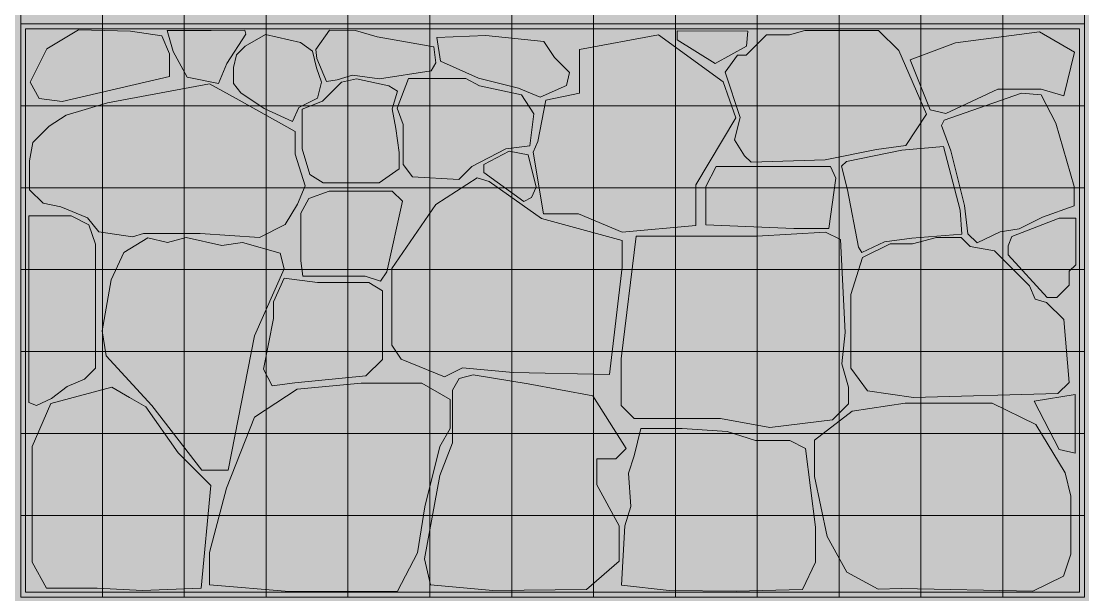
# Model space of a CAD drawing. Header units: centimetres. Extents: x -4381 to 5639, y -3920 to 4826.
# Drawn here: x 187.767 to 189.144, y 3.93 to 4.673 of the extents above; entities that cross this region are included whole.
import ezdxf
from ezdxf.xclip import XClip

# ---------------------------------------------------------------- set-up
doc = ezdxf.new("R2010")
doc.units = ezdxf.units.CM
doc.header["$MEASUREMENT"] = 0
doc.header["$XCLIPFRAME"] = 0
doc.set_wipeout_variables(frame=1)
doc.linetypes.add('Wipeout_Contour', pattern=[100, 0, -100])
for name, color, linetype, lineweight, true_color in [('cad-block.com_Pen_No__62', 7, 'Continuous', 5, 0xaaaaaa), ('hatch stone_Pen_No__254', 7, 'Continuous', 13, 0xe8e8e8), ('Mur de clôture_Pen_No__178', 7, 'Continuous', 5, 0xbda888)]:
    doc.layers.add(name, color=color, linetype=linetype, lineweight=lineweight, true_color=true_color)
doc.layers.add('Drawing & Figure', color=7, linetype='Continuous')
doc.layers.add('Mur de clôture', color=7, linetype='Continuous')
doc.layers.add('net_Pen_No__1', color=7, linetype='Continuous', lineweight=5)

# ---------------------------------------------------------------- blocks, each defined once
blk = doc.blocks.new('Drawing_15_15', base_point=(-267.6734, 10.6179))
at = {"layer": 'hatch stone_Pen_No__254', "linetype": 'Continuous', "ltscale": 10}
for points in [[(187.9592, 4.6019), (187.9592, 4.6314), (187.9495, 4.6545), (187.9088, 4.6607), (187.8412, 4.6621), (187.8002, 4.6375), (187.7785, 4.5944), (187.7902, 4.5734), (187.8201, 4.5693)], [(187.9823, 4.6011), (188.0231, 4.5929), (188.0338, 4.6186), (188.0585, 4.6567), (188.057, 4.6617), (188.0135, 4.6615), (187.9562, 4.6613), (187.964, 4.6343)], [(188.0837, 4.6564), (188.0577, 4.6413), (188.0461, 4.6297), (188.0425, 4.6136), (188.0425, 4.5929), (188.0517, 4.5808), (188.082, 4.5605), (188.1191, 4.5436), (188.1272, 4.5618), (188.1514, 4.5737), (188.1566, 4.5943), (188.1502, 4.6131), (188.1448, 4.6348), (188.1295, 4.6459)], [(188.1506, 4.625), (188.1632, 4.5955), (188.1768, 4.5976), (188.1966, 4.6034), (188.2316, 4.5986), (188.299, 4.6092), (188.3049, 4.6196), (188.3021, 4.6402), (188.2289, 4.6533), (188.2008, 4.6615), (188.1671, 4.6617), (188.149, 4.637)], [(188.3062, 4.6525), (188.3109, 4.6215), (188.3601, 4.5997), (188.4119, 4.5868), (188.4402, 4.575), (188.4745, 4.5901), (188.4781, 4.6071), (188.4587, 4.6264), (188.4449, 4.6474), (188.3695, 4.655)], [(188.4447, 4.4237), (188.49, 4.4237), (188.5464, 4.4002), (188.6423, 4.4085), (188.6423, 4.4615), (188.6939, 4.5481), (188.6774, 4.5948), (188.5937, 4.6559), (188.4912, 4.6368), (188.4913, 4.5803), (188.4476, 4.5711), (188.437, 4.5175), (188.4309, 4.5036)], [(188.6177, 4.6612), (188.6179, 4.6494), (188.6671, 4.6187), (188.7079, 4.6412), (188.7096, 4.6608)], [(188.7137, 4.4906), (188.8099, 4.4939), (188.8764, 4.5072), (188.9147, 4.5125), (188.9412, 4.5528), (188.9053, 4.6354), (188.8792, 4.6616), (188.7833, 4.6616), (188.7638, 4.6558), (188.7339, 4.6558), (188.7076, 4.6295), (188.6963, 4.6295), (188.6801, 4.6073), (188.6996, 4.5488), (188.6924, 4.5198), (188.7053, 4.499)], [(188.9662, 4.5537), (189.0338, 4.5855), (189.09, 4.5855), (189.1196, 4.5766), (189.1333, 4.6334), (189.0881, 4.6598), (188.9789, 4.6456), (188.92, 4.6234), (188.946, 4.5587)], [(187.7779, 4.4923), (187.7779, 4.4549), (187.7953, 4.4375), (187.8185, 4.4327), (187.8532, 4.4186), (187.8679, 4.4004), (187.9114, 4.394), (187.9258, 4.3983), (187.9992, 4.3983), (188.0763, 4.3929), (188.1094, 4.4099), (188.1256, 4.4365), (188.1355, 4.46), (188.1224, 4.5013), (188.1224, 4.5306), (188.0112, 4.5923), (187.879, 4.5678), (187.8252, 4.5516), (187.8031, 4.5373), (187.7821, 4.5164)], [(188.1315, 4.5596), (188.1315, 4.5081), (188.1412, 4.4749), (188.1588, 4.464), (188.2312, 4.464), (188.2572, 4.4822), (188.2572, 4.5031), (188.2529, 4.5344), (188.2481, 4.5597), (188.2553, 4.583), (188.2437, 4.5898), (188.2018, 4.5987), (188.1825, 4.5944), (188.158, 4.57)], [(188.2549, 4.5609), (188.2623, 4.5394), (188.2623, 4.4879), (188.2745, 4.4717), (188.3348, 4.4682), (188.3516, 4.485), (188.3957, 4.5079), (188.4266, 4.5121), (188.4319, 4.5534), (188.4159, 4.5782), (188.3614, 4.5897), (188.3436, 4.5992), (188.2692, 4.5992)], [(188.995, 4.3977), (189.0071, 4.3862), (189.0367, 4.4005), (189.0617, 4.4043), (189.092, 4.4194), (189.1329, 4.434), (189.1329, 4.4593), (189.1089, 4.5412), (189.0901, 4.5779), (189.0645, 4.5804), (188.9642, 4.5454), (188.961, 4.5382), (188.9728, 4.5055), (188.9908, 4.4344)], [(188.367, 4.4773), (188.4192, 4.4397), (188.4288, 4.4448), (188.435, 4.4585), (188.4247, 4.5003), (188.4, 4.5051), (188.367, 4.4876)], [(188.8533, 4.3805), (188.8575, 4.3737), (188.8868, 4.3873), (188.9223, 4.3923), (188.987, 4.3974), (188.9852, 4.4287), (188.9634, 4.5109), (188.9092, 4.5061), (188.8374, 4.4916), (188.8312, 4.4854), (188.839, 4.4551)], [(188.6549, 4.4097), (188.7692, 4.4048), (188.8147, 4.4048), (188.8236, 4.4701), (188.8168, 4.4851), (188.6684, 4.4851), (188.6549, 4.4592)], [(188.4053, 4.2181), (188.5302, 4.2157), (188.5466, 4.3548), (188.5466, 4.389), (188.4418, 4.4178), (188.3739, 4.4657), (188.3584, 4.4703), (188.3048, 4.4359), (188.2479, 4.3528), (188.2479, 4.2534), (188.26, 4.2355), (188.3159, 4.2123), (188.3394, 4.2241)], [(188.1322, 4.3431), (188.2131, 4.3431), (188.2331, 4.3367), (188.2412, 4.3487), (188.2616, 4.4401), (188.2484, 4.4533), (188.1663, 4.4533), (188.14, 4.4437), (188.1297, 4.4245), (188.1297, 4.3627)], [(187.7767, 4.1791), (187.787, 4.1754), (187.8063, 4.1843), (187.8267, 4.1998), (187.849, 4.2093), (187.8634, 4.2237), (187.8634, 4.3843), (187.8548, 4.4096), (187.8317, 4.4212), (187.7767, 4.4212)], [(189.0474, 4.3705), (189.0979, 4.3154), (189.1106, 4.3154), (189.1264, 4.3312), (189.1264, 4.3494), (189.1349, 4.3578), (189.1349, 4.4181), (189.1134, 4.4181), (189.0521, 4.3943), (189.0474, 4.3824)], [(187.8774, 4.2397), (187.9364, 4.1755), (188.0014, 4.0916), (188.0353, 4.0916), (188.0697, 4.2656), (188.108, 4.3525), (188.103, 4.3726), (188.0542, 4.3868), (188.0272, 4.3828), (187.9811, 4.393), (187.9567, 4.3866), (187.9312, 4.3925), (187.9002, 4.3736), (187.8838, 4.3382), (187.8722, 4.2722)], [(188.5451, 4.1753), (188.5622, 4.1585), (188.6739, 4.1585), (188.7381, 4.1467), (188.8192, 4.1567), (188.8401, 4.1776), (188.8401, 4.1989), (188.8316, 4.2294), (188.836, 4.2699), (188.8297, 4.3906), (188.8105, 4.4001), (188.7212, 4.3948), (188.5648, 4.3948), (188.5451, 4.2359)], [(188.9243, 4.1856), (189.1115, 4.1907), (189.1262, 4.2053), (189.1195, 4.2866), (189.0971, 4.309), (189.0825, 4.313), (189.0748, 4.3303), (189.0295, 4.3756), (188.9981, 4.3813), (188.9862, 4.3932), (188.9545, 4.3932), (188.9231, 4.3851), (188.8941, 4.3851), (188.8584, 4.3672), (188.8432, 4.319), (188.8432, 4.2235), (188.8646, 4.1942)], [(188.0925, 4.2008), (188.1221, 4.2048), (188.2142, 4.2137), (188.2356, 4.2351), (188.2356, 4.3239), (188.2179, 4.3349), (188.1512, 4.3349), (188.1079, 4.3405), (188.0943, 4.3095), (188.0943, 4.288), (188.0811, 4.2222)], [(188.2903, 3.9767), (188.2981, 3.9428), (188.3788, 3.9355), (188.5003, 3.9367), (188.5425, 3.9737), (188.5425, 4.0192), (188.5137, 4.0726), (188.5137, 4.1062), (188.5385, 4.1062), (188.5519, 4.1196), (188.5087, 4.1878), (188.4245, 4.2035), (188.3534, 4.2152), (188.3353, 4.2101), (188.3264, 4.1954), (188.3264, 4.1271), (188.3101, 4.0846)], [(188.0114, 3.9429), (188.1144, 3.9341), (188.2553, 3.9347), (188.2809, 3.9842), (188.2905, 4.044), (188.31, 4.1221), (188.3235, 4.1456), (188.3235, 4.183), (188.2869, 4.2041), (188.2078, 4.2041), (188.1249, 4.1966), (188.0698, 4.1603), (188.0333, 4.0683), (188.0114, 3.9848)], [(187.7814, 4.1222), (187.7814, 3.9724), (187.8, 3.9387), (187.8657, 3.9387), (187.9245, 3.9356), (188.0004, 3.9385), (188.013, 4.0714), (187.9706, 4.1138), (187.9285, 4.1735), (187.8846, 4.1992), (187.8053, 4.1781)], [(189.0809, 4.181), (189.1134, 4.1183), (189.134, 4.1135), (189.134, 4.1897)], [(189.0792, 3.9345), (189.119, 3.954), (189.1287, 3.9825), (189.1287, 4.0579), (189.1211, 4.0882), (189.0833, 4.1506), (189.0265, 4.1783), (188.9138, 4.1783), (188.8449, 4.168), (188.7959, 4.1303), (188.7959, 4.0831), (188.8125, 4.0054), (188.8382, 3.9592), (188.8787, 3.9373), (188.9083, 3.9379)], [(188.5457, 3.9424), (188.6075, 3.9354), (188.6945, 3.9344), (188.7804, 3.9366), (188.7972, 3.9723), (188.7972, 4.0174), (188.7843, 4.1196), (188.764, 4.1298), (188.7196, 4.1298), (188.6826, 4.1414), (188.6246, 4.1457), (188.5709, 4.1457), (188.562, 4.1102), (188.5549, 4.0874), (188.5577, 4.0445), (188.5498, 4.0191)]]:
    blk.add_hatch(color=256, dxfattribs=at).paths.add_polyline_path(points)
at = {"color": 254, "linetype": 'Wipeout_Contour', "lineweight": 0, "ltscale": 1671.77046}
blk.add_wipeout([(179.4853, 5.4131), (179.4853, 3.1827), (181.1878, 3.0031), (181.4619, 2.9897), (187.4252, 2.5376), (187.8062, 2.5014), (191.5693, 2.1494), (191.6061, 2.1461), (191.6061, 5.4131)], dxfattribs=at).dxf.layer = 'Mur de clôture'
at = {"layer": 'Mur de clôture_Pen_No__178', "linetype": 'Continuous', "ltscale": 10}
blk.add_hatch(color=256, dxfattribs=at).paths.add_polyline_path([(179.4853, 5.4131), (179.4853, 3.1827), (181.1878, 3.0031), (181.4619, 2.9897), (187.4252, 2.5376), (187.8062, 2.5014), (191.5693, 2.1494), (191.6061, 2.1461), (191.6061, 5.4131)])
at = {"layer": 'cad-block.com_Pen_No__62', "linetype": 'Continuous', "ltscale": 10, "flags": 128}
for points in [[(187.9592, 4.6019), (187.9592, 4.6314), (187.9495, 4.6545), (187.9088, 4.6607), (187.8412, 4.6621), (187.8002, 4.6375), (187.7785, 4.5944), (187.7902, 4.5734), (187.8201, 4.5693), (187.9592, 4.6019)], [(187.9823, 4.6011), (187.964, 4.6343), (187.9562, 4.6613), (188.0135, 4.6615), (188.057, 4.6617), (188.0585, 4.6567), (188.0338, 4.6186), (188.0231, 4.5929), (187.9823, 4.6011)], [(188.0837, 4.6564), (188.1295, 4.6459), (188.1448, 4.6348), (188.1502, 4.6131), (188.1566, 4.5943), (188.1514, 4.5737), (188.1272, 4.5618), (188.1191, 4.5436), (188.082, 4.5605), (188.0517, 4.5808), (188.0425, 4.5929), (188.0425, 4.6136), (188.0461, 4.6297), (188.0577, 4.6413), (188.0837, 4.6564)], [(188.1506, 4.625), (188.1632, 4.5955), (188.1768, 4.5976), (188.1966, 4.6034), (188.2316, 4.5986), (188.299, 4.6092), (188.3049, 4.6196), (188.3021, 4.6402), (188.2289, 4.6533), (188.2008, 4.6615), (188.1671, 4.6617), (188.149, 4.637), (188.1506, 4.625)], [(188.3062, 4.6525), (188.3109, 4.6215), (188.3601, 4.5997), (188.4119, 4.5868), (188.4402, 4.575), (188.4745, 4.5901), (188.4781, 4.6071), (188.4587, 4.6264), (188.4449, 4.6474), (188.3695, 4.655), (188.3062, 4.6525)], [(188.4447, 4.4237), (188.49, 4.4237), (188.5464, 4.4002), (188.6423, 4.4085), (188.6423, 4.4615), (188.6939, 4.5481), (188.6774, 4.5948), (188.5937, 4.6559), (188.4912, 4.6368), (188.4913, 4.5803), (188.4476, 4.5711), (188.437, 4.5175), (188.4309, 4.5036), (188.4447, 4.4237)], [(188.6177, 4.6612), (188.6179, 4.6494), (188.6671, 4.6187), (188.7079, 4.6412), (188.7096, 4.6608), (188.6177, 4.6612)], [(188.7137, 4.4906), (188.7053, 4.499), (188.6924, 4.5198), (188.6996, 4.5488), (188.6801, 4.6073), (188.6963, 4.6295), (188.7076, 4.6295), (188.7339, 4.6558), (188.7638, 4.6558), (188.7833, 4.6616), (188.8792, 4.6616), (188.9053, 4.6354), (188.9412, 4.5528), (188.9147, 4.5125), (188.8764, 4.5072), (188.8099, 4.4939), (188.7137, 4.4906)], [(188.9662, 4.5537), (188.946, 4.5587), (188.92, 4.6234), (188.9789, 4.6456), (189.0881, 4.6598), (189.1333, 4.6334), (189.1196, 4.5766), (189.09, 4.5855), (189.0338, 4.5855), (188.9662, 4.5537)], [(188.0763, 4.3929), (188.1094, 4.4099), (188.1256, 4.4365), (188.1355, 4.46), (188.1224, 4.5013), (188.1224, 4.5306), (188.0458, 4.5731), (188.0112, 4.5923), (187.879, 4.5678), (187.8252, 4.5516), (187.8031, 4.5373), (187.7821, 4.5164), (187.7779, 4.4923), (187.7779, 4.4549), (187.7953, 4.4375), (187.8185, 4.4327), (187.8532, 4.4186), (187.8679, 4.4004), (187.9114, 4.394), (187.9258, 4.3983), (187.9992, 4.3983), (188.0763, 4.3929)], [(188.1315, 4.5596), (188.1315, 4.5081), (188.1412, 4.4749), (188.1588, 4.464), (188.2312, 4.464), (188.2572, 4.4822), (188.2572, 4.5031), (188.2529, 4.5344), (188.2481, 4.5597), (188.2553, 4.583), (188.2437, 4.5898), (188.2018, 4.5987), (188.1825, 4.5944), (188.158, 4.57), (188.1315, 4.5596)], [(188.2623, 4.4879), (188.2623, 4.5108), (188.2623, 4.5394), (188.2549, 4.5609), (188.2692, 4.5992), (188.3436, 4.5992), (188.3614, 4.5897), (188.4159, 4.5782), (188.4319, 4.5534), (188.4266, 4.5121), (188.3957, 4.5079), (188.3516, 4.485), (188.3348, 4.4682), (188.2745, 4.4717), (188.2623, 4.4879)], [(188.995, 4.3977), (188.9908, 4.4344), (188.9728, 4.5055), (188.961, 4.5382), (188.9642, 4.5454), (189.0645, 4.5804), (189.0901, 4.5779), (189.1089, 4.5412), (189.1329, 4.4593), (189.1329, 4.434), (189.092, 4.4194), (189.0617, 4.4043), (189.0367, 4.4005), (189.0071, 4.3862), (188.995, 4.3977)], [(188.367, 4.4773), (188.367, 4.4876), (188.4, 4.5051), (188.4247, 4.5003), (188.435, 4.4585), (188.4288, 4.4448), (188.4192, 4.4397), (188.367, 4.4773)], [(188.8533, 4.3805), (188.839, 4.4551), (188.8312, 4.4854), (188.8374, 4.4916), (188.9092, 4.5061), (188.9634, 4.5109), (188.9852, 4.4287), (188.987, 4.3974), (188.9223, 4.3923), (188.8868, 4.3873), (188.8575, 4.3737), (188.8533, 4.3805)], [(188.6549, 4.4097), (188.6549, 4.4592), (188.6684, 4.4851), (188.8168, 4.4851), (188.8236, 4.4701), (188.8147, 4.4048), (188.7692, 4.4048), (188.6549, 4.4097)], [(188.4053, 4.2181), (188.3394, 4.2241), (188.3159, 4.2123), (188.26, 4.2355), (188.2479, 4.2534), (188.2479, 4.3528), (188.3048, 4.4359), (188.3584, 4.4703), (188.3739, 4.4657), (188.4418, 4.4178), (188.5466, 4.389), (188.5466, 4.3548), (188.5302, 4.2157), (188.4053, 4.2181)], [(188.1322, 4.3431), (188.2131, 4.3431), (188.2331, 4.3367), (188.2412, 4.3487), (188.2616, 4.4401), (188.2484, 4.4533), (188.1663, 4.4533), (188.14, 4.4437), (188.1297, 4.4245), (188.1297, 4.3627), (188.1322, 4.3431)], [(187.7767, 4.1791), (187.7767, 4.4212), (187.8244, 4.4212), (187.8317, 4.4212), (187.8548, 4.4096), (187.8634, 4.3843), (187.8634, 4.2237), (187.849, 4.2093), (187.8267, 4.1998), (187.8063, 4.1843), (187.787, 4.1754), (187.7767, 4.1791)], [(189.0474, 4.3705), (189.0474, 4.3824), (189.0521, 4.3943), (189.1134, 4.4181), (189.1349, 4.4181), (189.1349, 4.3841), (189.1349, 4.3578), (189.1264, 4.3494), (189.1264, 4.3312), (189.1106, 4.3154), (189.0979, 4.3154), (189.0474, 4.3705)], [(187.8774, 4.2397), (187.8722, 4.2722), (187.8838, 4.3382), (187.9002, 4.3736), (187.9312, 4.3925), (187.9567, 4.3866), (187.9811, 4.393), (188.0272, 4.3828), (188.0542, 4.3868), (188.103, 4.3726), (188.108, 4.3525), (188.0697, 4.2656), (188.0353, 4.0916), (188.0014, 4.0916), (187.9364, 4.1755), (187.8774, 4.2397)], [(188.5451, 4.1753), (188.5451, 4.2359), (188.5648, 4.3948), (188.5963, 4.3948), (188.7212, 4.3948), (188.8105, 4.4001), (188.8297, 4.3906), (188.836, 4.2699), (188.8316, 4.2294), (188.8401, 4.1989), (188.8401, 4.1776), (188.8192, 4.1567), (188.7381, 4.1467), (188.6739, 4.1585), (188.5622, 4.1585), (188.5451, 4.1753)], [(188.9243, 4.1856), (188.8646, 4.1942), (188.8432, 4.2235), (188.8432, 4.319), (188.8584, 4.3672), (188.8941, 4.3851), (188.9231, 4.3851), (188.9545, 4.3932), (188.9862, 4.3932), (188.9981, 4.3813), (189.0295, 4.3756), (189.0748, 4.3303), (189.0825, 4.313), (189.0971, 4.309), (189.1195, 4.2866), (189.1262, 4.2053), (189.1115, 4.1907), (188.9243, 4.1856)], [(188.0925, 4.2008), (188.0811, 4.2222), (188.0943, 4.288), (188.0943, 4.3095), (188.1079, 4.3405), (188.1512, 4.3349), (188.2179, 4.3349), (188.2356, 4.3239), (188.2356, 4.2351), (188.2142, 4.2137), (188.1221, 4.2048), (188.0925, 4.2008)], [(188.2903, 3.9767), (188.2981, 3.9428), (188.3788, 3.9355), (188.5003, 3.9367), (188.5425, 3.9737), (188.5425, 4.0192), (188.5137, 4.0726), (188.5137, 4.1062), (188.5385, 4.1062), (188.5519, 4.1196), (188.5087, 4.1878), (188.4245, 4.2035), (188.3534, 4.2152), (188.3353, 4.2101), (188.3264, 4.1954), (188.3264, 4.1593), (188.3264, 4.1271), (188.3101, 4.0846), (188.2903, 3.9767)], [(188.0114, 3.9429), (188.0114, 3.9848), (188.0333, 4.0683), (188.0698, 4.1603), (188.1249, 4.1966), (188.2078, 4.2041), (188.2869, 4.2041), (188.3235, 4.183), (188.3235, 4.1456), (188.31, 4.1221), (188.2905, 4.044), (188.2809, 3.9842), (188.2553, 3.9347), (188.1144, 3.9341), (188.0114, 3.9429)], [(187.8, 3.9387), (187.8657, 3.9387), (187.9245, 3.9356), (188.0004, 3.9385), (188.013, 4.0714), (187.9706, 4.1138), (187.9285, 4.1735), (187.9076, 4.1857), (187.8846, 4.1992), (187.8053, 4.1781), (187.7814, 4.1222), (187.7814, 3.9724), (187.8, 3.9387)], [(189.0809, 4.181), (189.1134, 4.1183), (189.134, 4.1135), (189.134, 4.1897), (189.0809, 4.181)], [(189.0792, 3.9345), (188.9083, 3.9379), (188.8787, 3.9373), (188.8382, 3.9592), (188.8125, 4.0054), (188.7959, 4.0831), (188.7959, 4.1303), (188.8449, 4.168), (188.9138, 4.1783), (189.0265, 4.1783), (189.0833, 4.1506), (189.1211, 4.0882), (189.1287, 4.0579), (189.1287, 3.9825), (189.119, 3.954), (189.0792, 3.9345)], [(188.5457, 3.9424), (188.5498, 4.0191), (188.5577, 4.0445), (188.5549, 4.0874), (188.562, 4.1102), (188.5709, 4.1457), (188.6246, 4.1457), (188.6826, 4.1414), (188.7196, 4.1298), (188.764, 4.1298), (188.7843, 4.1196), (188.7972, 4.0174), (188.7972, 3.9723), (188.7804, 3.9366), (188.6945, 3.9344), (188.6075, 3.9354), (188.5457, 3.9424)]]:
    blk.add_lwpolyline(points, close=True, dxfattribs=at)
at = {"layer": 'net_Pen_No__1', "linetype": 'Continuous', "ltscale": 10, "flags": 128}
for points in [[(187.7663, 5.4131), (187.7663, 4.6699), (189.1464, 4.6699), (189.1464, 5.4131), (187.7663, 5.4131)], [(187.7663, 4.6699), (187.7663, 3.9267), (189.1464, 3.9267), (189.1464, 4.6699), (187.7663, 4.6699)], [(187.7726, 4.6635), (187.7726, 3.9331), (189.14, 3.9331), (189.14, 4.6635), (187.7726, 4.6635)]]:
    blk.add_lwpolyline(points, close=True, dxfattribs=at)
for points in [[(187.8724, 5.4131), (187.8724, 4.6699)], [(187.9786, 5.4131), (187.9786, 4.6699)], [(188.0848, 5.4131), (188.0848, 4.6699)], [(188.1909, 5.4131), (188.1909, 4.6699)], [(188.2971, 5.4131), (188.2971, 4.6699)], [(188.4033, 5.4131), (188.4033, 4.6699)], [(188.5094, 5.4131), (188.5094, 4.6699)], [(188.6156, 5.4131), (188.6156, 4.6699)], [(188.7217, 5.4131), (188.7217, 4.6699)], [(188.8279, 5.4131), (188.8279, 4.6699)], [(188.9341, 5.4131), (188.9341, 4.6699)], [(189.0402, 5.4131), (189.0402, 4.6699)], [(187.8724, 4.6699), (187.8724, 3.9267)], [(187.9786, 4.6699), (187.9786, 3.9267)], [(188.0848, 4.6699), (188.0848, 3.9267)], [(188.1909, 4.6699), (188.1909, 3.9267)], [(188.2971, 4.6699), (188.2971, 3.9267)], [(188.4033, 4.6699), (188.4033, 3.9267)], [(188.5094, 4.6699), (188.5094, 3.9267)], [(188.6156, 4.6699), (188.6156, 3.9267)], [(188.7217, 4.6699), (188.7217, 3.9267)], [(188.8279, 4.6699), (188.8279, 3.9267)], [(188.9341, 4.6699), (188.9341, 3.9267)], [(189.0402, 4.6699), (189.0402, 3.9267)], [(187.7663, 4.5637), (189.1464, 4.5637)], [(187.7663, 4.4576), (189.1464, 4.4576)], [(187.7663, 4.3514), (189.1464, 4.3514)], [(187.7663, 4.2452), (189.1464, 4.2452)], [(187.7663, 4.1391), (189.1464, 4.1391)], [(187.7663, 4.0329), (189.1464, 4.0329)]]:
    blk.add_lwpolyline(points, dxfattribs=at)

msp = doc.modelspace()

# ---------------------------------------------------------------- block references
at = {"layer": 'Drawing & Figure', "color": 151, "linetype": 'Continuous', "lineweight": 5, "ltscale": 10, "true_color": 0x80c2ff}
ref = msp.add_blockref('Drawing_15_15', (-267.67341, 10.61787), dxfattribs=at)
XClip(ref).set_block_clipping_path([(150.8554874385, 0.9963282177), (191.9907812231, 21.3358905514)])

doc.saveas('drawing.dxf')
